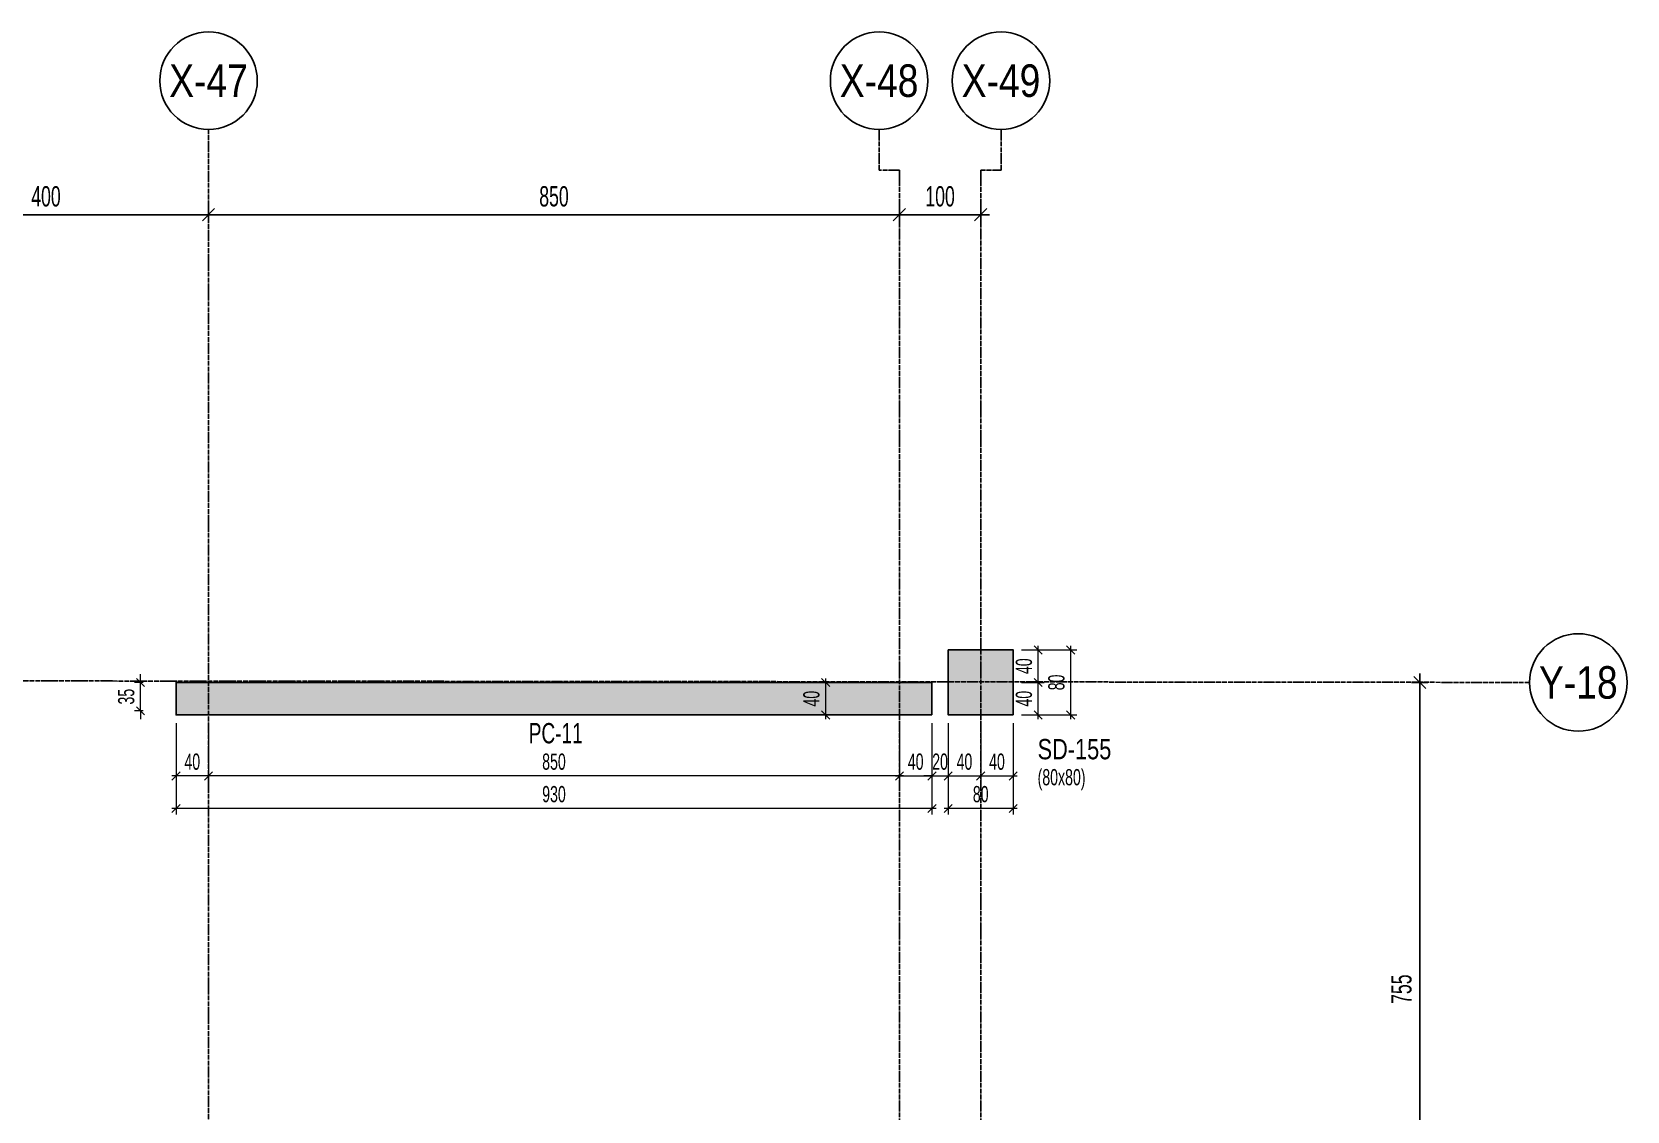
# Model space of a CAD drawing. Header units: millimetres. Extents: x -832 to 6845, y -750 to 4194.
# Drawn here: x 4883 to 6845, y 2866 to 4194 of the extents above; entities that cross this region are included whole.
import ezdxf
from ezdxf.enums import TextEntityAlignment as Align

# ---------------------------------------------------------------- set-up
doc = ezdxf.new("R2010")
doc.units = ezdxf.units.MM
doc.header["$LTSCALE"] = 100
doc.header["$PDSIZE"] = -100
doc.linetypes.add('DASHDOT', pattern=[2.4, 2, -0.2, 0, -0.2])
for name, color, linetype in [('AKS BALON_ULK', 9, 'Continuous'), ('AKS YAZI_ULK', 20, 'Continuous'), ('AKS_ULK', 8, 'DASHDOT'), ('KOLON-PERDE CEKIRDEK_ULK', 4, 'Continuous'), ('OLCU DIS_ULK', 7, 'Continuous'), ('TARAMA SOLID_ULK', 251, 'Continuous')]:
    doc.layers.add(name, color=color, linetype=linetype)
for name, color, linetype, lineweight in [('KOLON BOYUT_ULK', 255, 'Continuous', 13), ('KOLON ISIM_ULK', 91, 'Continuous', 13), ('OLCU IC_ULK', 146, 'Continuous', 18), ('PERDE ISIM_ULK', 153, 'Continuous', 13)]:
    doc.layers.add(name, color=color, linetype=linetype, lineweight=lineweight)
doc.styles.add('ULK-SIMPLXTW.shx', font='ARIALN.TTF')
doc.styles.add('ulkr-simplxtw.shx', font='ulkr-simplxtw.shx', dxfattribs={"width": 0.65})
doc.dimstyles.new('1-100-DIS_ULK', dxfattribs={"dimscale": 100, "dimtxt": 0.25, "dimasz": 0.15, "dimexe": 0.1, "dimexo": 0.1, "dimgap": 0.1, "dimtad": 1, "dimdec": 0, "dimzin": 9, "dimdsep": 46, "dimtxsty": 'ulkr-simplxtw.shx', "dimblk": 'OBLIQUE', "dimcen": 0.1, "dimdle": 0.11, "dimclrd": 256, "dimclre": 256, "dimclrt": 3, "dimadec": 0, "dimazin": 0, "dimtfac": 1, "dimtdec": 0, "dimtix": 1, "dimtmove": 1, "dimatfit": 3, "dimldrblk": 'OBLIQUE', "dimfxl": 1, "dimtolj": 1, "dimtzin": 12, "dimarcsym": 0})
doc.dimstyles.new('1-100-IC_ULK', dxfattribs={"dimscale": 10, "dimtxt": 2, "dimasz": 1, "dimexe": 0.75, "dimexo": 1, "dimgap": 0.75, "dimtad": 1, "dimdec": 1, "dimzin": 9, "dimdsep": 46, "dimtxsty": 'ulkr-simplxtw.shx', "dimblk": 'OBLIQUE', "dimcen": 0.1, "dimdle": 0.5, "dimclrd": 146, "dimclre": 146, "dimclrt": 2, "dimadec": 0, "dimazin": 2, "dimtfac": 1, "dimtdec": 1, "dimtix": 1, "dimtmove": 2, "dimatfit": 3, "dimldrblk": 'OBLIQUE', "dimfxl": 1, "dimtolj": 1, "dimtzin": 0, "dimlwd": -1, "dimlwe": -1, "dimarcsym": 0})

# ---------------------------------------------------------------- blocks, each defined once
blk = doc.blocks.new('AKS SEMBOL_ULK')
at = {"layer": 'AKS BALON_ULK', "linetype": 'ByBlock'}
blk.add_circle((0, -41.2), 60, dxfattribs=at)
at = {"layer": 'AKS YAZI_ULK', "style": 'ULK-SIMPLXTW.shx'}
blk.add_attdef('1', text='', height=40, dxfattribs=at).set_placement((0, -41.2), align=Align.MIDDLE)
blk = doc.blocks.new('_Oblique')
at = {"color": 0, "linetype": 'ByBlock', "lineweight": -2}
blk.add_line((-0.5, -0.5), (0.5, 0.5), dxfattribs=at)
blk = doc.blocks.new('*D930')
at = {"layer": 'Defpoints', "color": 0, "transparency": 16777216}
for p in [(6570.2, 3393.2), (6570.2, 2638.2), (6590.2, 2638.2)]:
    blk.add_point(p, dxfattribs=at)
at = {"layer": 'OLCU DIS_ULK', "lineweight": -2, "transparency": 16777216}
for p, q in [((6590.2, 3404.2), (6590.2, 2627.2)), ((6580.2, 3393.2), (6600.2, 3393.2)), ((6580.2, 2638.2), (6600.2, 2638.2))]:
    blk.add_line(p, q, dxfattribs=at)
at = {"layer": 'OLCU DIS_ULK', "lineweight": -2, "transparency": 16777216, "xscale": 15, "yscale": 15, "zscale": 15}
for p, rotation in [((6590.2, 3393.2), 90), ((6590.2, 2638.2), 270)]:
    blk.add_blockref('_Oblique', p, dxfattribs=dict(at, rotation=rotation))
at = {"layer": 'OLCU DIS_ULK', "color": 3, "transparency": 16777216, "insert": (6567.7, 3015.7), "char_height": 25, "attachment_point": 5, "rotation": 90, "style": 'ulkr-simplxtw.shx'}
blk.add_mtext('\\A1;755', dxfattribs=at)
blk = doc.blocks.new('*D943')
at = {"layer": 'Defpoints', "color": 0, "transparency": 16777216}
for p in [(5100, 3968.8), (4700, 3948.8), (5100, 3948.8)]:
    blk.add_point(p, dxfattribs=at)
at = {"layer": 'OLCU DIS_ULK', "lineweight": -2, "transparency": 16777216}
for p, q in [((4689, 3968.8), (5111, 3968.8)), ((4700, 3958.8), (4700, 3978.8)), ((5100, 3958.8), (5100, 3978.8))]:
    blk.add_line(p, q, dxfattribs=at)
at = {"layer": 'OLCU DIS_ULK', "lineweight": -2, "transparency": 16777216, "xscale": 15, "yscale": 15, "zscale": 15, "rotation": 180}
blk.add_blockref('_Oblique', (4700, 3968.8), dxfattribs=at)
at = {"layer": 'OLCU DIS_ULK', "lineweight": -2, "transparency": 16777216, "xscale": 15, "yscale": 15, "zscale": 15}
blk.add_blockref('_Oblique', (5100, 3968.8), dxfattribs=at)
at = {"layer": 'OLCU DIS_ULK', "color": 3, "transparency": 16777216, "insert": (4900, 3991.3), "char_height": 25, "attachment_point": 5, "style": 'ulkr-simplxtw.shx'}
blk.add_mtext('\\A1;400', dxfattribs=at)
blk = doc.blocks.new('*D944')
at = {"layer": 'Defpoints', "color": 0, "transparency": 16777216}
for p in [(5950, 3968.8), (5100, 3948.8), (5950, 3948.8)]:
    blk.add_point(p, dxfattribs=at)
at = {"layer": 'OLCU DIS_ULK', "lineweight": -2, "transparency": 16777216}
for p, q in [((5089, 3968.8), (5961, 3968.8)), ((5100, 3958.8), (5100, 3978.8)), ((5950, 3958.8), (5950, 3978.8))]:
    blk.add_line(p, q, dxfattribs=at)
at = {"layer": 'OLCU DIS_ULK', "lineweight": -2, "transparency": 16777216, "xscale": 15, "yscale": 15, "zscale": 15, "rotation": 180}
blk.add_blockref('_Oblique', (5100, 3968.8), dxfattribs=at)
at = {"layer": 'OLCU DIS_ULK', "lineweight": -2, "transparency": 16777216, "xscale": 15, "yscale": 15, "zscale": 15}
blk.add_blockref('_Oblique', (5950, 3968.8), dxfattribs=at)
at = {"layer": 'OLCU DIS_ULK', "color": 3, "transparency": 16777216, "insert": (5525, 3991.3), "char_height": 25, "attachment_point": 5, "style": 'ulkr-simplxtw.shx'}
blk.add_mtext('\\A1;850', dxfattribs=at)
blk = doc.blocks.new('*D945')
at = {"layer": 'Defpoints', "color": 0, "transparency": 16777216}
for p in [(6050, 3968.8), (5950, 3948.8), (6050, 3948.8)]:
    blk.add_point(p, dxfattribs=at)
at = {"layer": 'OLCU DIS_ULK', "lineweight": -2, "transparency": 16777216}
for p, q in [((5939, 3968.8), (6061, 3968.8)), ((5950, 3958.8), (5950, 3978.8)), ((6050, 3958.8), (6050, 3978.8))]:
    blk.add_line(p, q, dxfattribs=at)
at = {"layer": 'OLCU DIS_ULK', "lineweight": -2, "transparency": 16777216, "xscale": 15, "yscale": 15, "zscale": 15, "rotation": 180}
blk.add_blockref('_Oblique', (5950, 3968.8), dxfattribs=at)
at = {"layer": 'OLCU DIS_ULK', "lineweight": -2, "transparency": 16777216, "xscale": 15, "yscale": 15, "zscale": 15}
blk.add_blockref('_Oblique', (6050, 3968.8), dxfattribs=at)
at = {"layer": 'OLCU DIS_ULK', "color": 3, "transparency": 16777216, "insert": (6000, 3991.3), "char_height": 25, "attachment_point": 5, "style": 'ulkr-simplxtw.shx'}
blk.add_mtext('\\A1;100', dxfattribs=at)
blk = doc.blocks.new('*U12')
at = {"layer": 'KOLON BOYUT_ULK', "style": 'ulkr-simplxtw.shx', "width": 0.65}
blk.add_attdef('2', text='', height=20, dxfattribs=at).set_placement((0, -37), align=Align.TOP_LEFT)
at = {"layer": 'KOLON ISIM_ULK', "style": 'ulkr-simplxtw.shx', "width": 0.8}
blk.add_attdef('1', text='', height=25, dxfattribs=at).set_placement((0, 0), align=Align.TOP_LEFT)
blk = doc.blocks.new('*D1056')
at = {"layer": 'Defpoints', "color": 0, "transparency": 16777216}
for p in [(5060, 3353.2), (5100, 3353.2), (5060, 3278.1)]:
    blk.add_point(p, dxfattribs=at)
at = {"layer": 'OLCU IC_ULK', "color": 146, "linetype": 'Continuous', "transparency": 16777216}
for p, q in [((5060, 3343.2), (5060, 3270.6)), ((5100, 3343.2), (5100, 3270.6))]:
    blk.add_line(p, q, dxfattribs=at)
at = {"layer": 'OLCU IC_ULK', "color": 146, "transparency": 16777216}
blk.add_line((5105, 3278.1), (5055, 3278.1), dxfattribs=at)
at = {"layer": 'OLCU IC_ULK', "color": 146, "transparency": 16777216, "xscale": 10, "yscale": 10, "zscale": 10, "rotation": 180}
blk.add_blockref('_Oblique', (5060, 3278.1), dxfattribs=at)
at = {"layer": 'OLCU IC_ULK', "color": 146, "transparency": 16777216, "xscale": 10, "yscale": 10, "zscale": 10}
blk.add_blockref('_Oblique', (5100, 3278.1), dxfattribs=at)
at = {"layer": 'OLCU IC_ULK', "color": 2, "transparency": 16777216, "insert": (5080, 3295.6), "char_height": 20, "attachment_point": 5, "style": 'ulkr-simplxtw.shx'}
blk.add_mtext('\\A1;40', dxfattribs=at)
blk = doc.blocks.new('*D1057')
at = {"layer": 'Defpoints', "color": 0, "transparency": 16777216}
for p in [(5016.3, 3393.2), (5029.7, 3393.2), (5029.7, 3358.2)]:
    blk.add_point(p, dxfattribs=at)
at = {"layer": 'OLCU IC_ULK', "color": 146, "transparency": 16777216}
for p, q in [((5016.3, 3393.2), (5016.3, 3403.2)), ((5016.3, 3358.2), (5016.3, 3393.2)), ((5016.3, 3358.2), (5016.3, 3348.2))]:
    blk.add_line(p, q, dxfattribs=at)
at = {"layer": 'OLCU IC_ULK', "color": 146, "linetype": 'Continuous', "transparency": 16777216}
for p, q in [((5019.7, 3393.2), (5008.8, 3393.2)), ((5019.7, 3358.2), (5008.8, 3358.2))]:
    blk.add_line(p, q, dxfattribs=at)
at = {"layer": 'OLCU IC_ULK', "color": 146, "transparency": 16777216, "xscale": 10, "yscale": 10, "zscale": 10}
for p, rotation in [((5016.3, 3393.2), 270), ((5016.3, 3358.2), 90)]:
    blk.add_blockref('_Oblique', p, dxfattribs=dict(at, rotation=rotation))
at = {"layer": 'OLCU IC_ULK', "color": 2, "transparency": 16777216, "insert": (4998.8, 3375.7), "char_height": 20, "attachment_point": 5, "rotation": 90, "style": 'ulkr-simplxtw.shx'}
blk.add_mtext('\\A1;35', dxfattribs=at)
blk = doc.blocks.new('*D1058')
at = {"layer": 'Defpoints', "color": 0, "transparency": 16777216}
for p in [(5100, 3353.2), (5950, 3353.2), (5100, 3278.1)]:
    blk.add_point(p, dxfattribs=at)
at = {"layer": 'OLCU IC_ULK', "color": 146, "linetype": 'Continuous', "transparency": 16777216}
for p, q in [((5100, 3343.2), (5100, 3270.6)), ((5950, 3343.2), (5950, 3270.6))]:
    blk.add_line(p, q, dxfattribs=at)
at = {"layer": 'OLCU IC_ULK', "color": 146, "transparency": 16777216}
blk.add_line((5955, 3278.1), (5095, 3278.1), dxfattribs=at)
at = {"layer": 'OLCU IC_ULK', "color": 146, "transparency": 16777216, "xscale": 10, "yscale": 10, "zscale": 10, "rotation": 180}
blk.add_blockref('_Oblique', (5100, 3278.1), dxfattribs=at)
at = {"layer": 'OLCU IC_ULK', "color": 146, "transparency": 16777216, "xscale": 10, "yscale": 10, "zscale": 10}
blk.add_blockref('_Oblique', (5950, 3278.1), dxfattribs=at)
at = {"layer": 'OLCU IC_ULK', "color": 2, "transparency": 16777216, "insert": (5525, 3295.6), "char_height": 20, "attachment_point": 5, "style": 'ulkr-simplxtw.shx'}
blk.add_mtext('\\A1;850', dxfattribs=at)
blk = doc.blocks.new('*D1059')
at = {"layer": 'Defpoints', "color": 0, "transparency": 16777216}
for p in [(6090, 3433.2), (6120.7, 3433.2), (6090, 3393.2)]:
    blk.add_point(p, dxfattribs=at)
at = {"layer": 'OLCU IC_ULK', "color": 146, "transparency": 16777216}
blk.add_line((6120.7, 3388.2), (6120.7, 3438.2), dxfattribs=at)
at = {"layer": 'OLCU IC_ULK', "color": 146, "linetype": 'Continuous', "transparency": 16777216}
for p, q in [((6100, 3433.2), (6128.2, 3433.2)), ((6100, 3393.2), (6128.2, 3393.2))]:
    blk.add_line(p, q, dxfattribs=at)
at = {"layer": 'OLCU IC_ULK', "color": 146, "transparency": 16777216, "xscale": 10, "yscale": 10, "zscale": 10}
for p, rotation in [((6120.7, 3433.2), 90), ((6120.7, 3393.2), 270)]:
    blk.add_blockref('_Oblique', p, dxfattribs=dict(at, rotation=rotation))
at = {"layer": 'OLCU IC_ULK', "color": 2, "transparency": 16777216, "insert": (6103.2, 3413.2), "char_height": 20, "attachment_point": 5, "rotation": 90, "style": 'ulkr-simplxtw.shx'}
blk.add_mtext('\\A1;40', dxfattribs=at)
blk = doc.blocks.new('*D1060')
at = {"layer": 'Defpoints', "color": 0, "transparency": 16777216}
for p in [(6090, 3393.2), (6120.7, 3393.2), (6090, 3353.2)]:
    blk.add_point(p, dxfattribs=at)
at = {"layer": 'OLCU IC_ULK', "color": 146, "transparency": 16777216}
blk.add_line((6120.7, 3348.2), (6120.7, 3398.2), dxfattribs=at)
at = {"layer": 'OLCU IC_ULK', "color": 146, "linetype": 'Continuous', "transparency": 16777216}
for p, q in [((6100, 3393.2), (6128.2, 3393.2)), ((6100, 3353.2), (6128.2, 3353.2))]:
    blk.add_line(p, q, dxfattribs=at)
at = {"layer": 'OLCU IC_ULK', "color": 146, "transparency": 16777216, "xscale": 10, "yscale": 10, "zscale": 10}
for p, rotation in [((6120.7, 3393.2), 90), ((6120.7, 3353.2), 270)]:
    blk.add_blockref('_Oblique', p, dxfattribs=dict(at, rotation=rotation))
at = {"layer": 'OLCU IC_ULK', "color": 2, "transparency": 16777216, "insert": (6103.2, 3373.2), "char_height": 20, "attachment_point": 5, "rotation": 90, "style": 'ulkr-simplxtw.shx'}
blk.add_mtext('\\A1;40', dxfattribs=at)
blk = doc.blocks.new('*D915')
at = {"layer": 'Defpoints', "color": 0, "transparency": 16777216}
for p in [(5950, 3353.2), (5990, 3353.2), (5990, 3278.1)]:
    blk.add_point(p, dxfattribs=at)
at = {"layer": 'OLCU IC_ULK', "color": 146, "linetype": 'Continuous', "transparency": 16777216}
for p, q in [((5950, 3343.2), (5950, 3270.6)), ((5990, 3343.2), (5990, 3270.6))]:
    blk.add_line(p, q, dxfattribs=at)
at = {"layer": 'OLCU IC_ULK', "color": 146, "transparency": 16777216}
blk.add_line((5945, 3278.1), (5995, 3278.1), dxfattribs=at)
at = {"layer": 'OLCU IC_ULK', "color": 146, "transparency": 16777216, "xscale": 10, "yscale": 10, "zscale": 10, "rotation": 180}
blk.add_blockref('_Oblique', (5950, 3278.1), dxfattribs=at)
at = {"layer": 'OLCU IC_ULK', "color": 146, "transparency": 16777216, "xscale": 10, "yscale": 10, "zscale": 10}
blk.add_blockref('_Oblique', (5990, 3278.1), dxfattribs=at)
at = {"layer": 'OLCU IC_ULK', "color": 2, "transparency": 16777216, "insert": (5970, 3295.6), "char_height": 20, "attachment_point": 5, "style": 'ulkr-simplxtw.shx'}
blk.add_mtext('\\A1;40', dxfattribs=at)
blk = doc.blocks.new('*D916')
at = {"layer": 'Defpoints', "color": 0, "transparency": 16777216}
for p in [(5990, 3353.2), (6010, 3353.2), (6010, 3278.1)]:
    blk.add_point(p, dxfattribs=at)
at = {"layer": 'OLCU IC_ULK', "color": 146, "linetype": 'Continuous', "transparency": 16777216}
for p, q in [((5990, 3343.2), (5990, 3270.6)), ((6010, 3343.2), (6010, 3270.6))]:
    blk.add_line(p, q, dxfattribs=at)
at = {"layer": 'OLCU IC_ULK', "color": 146, "transparency": 16777216}
for p, q in [((5990, 3278.1), (5980, 3278.1)), ((5990, 3278.1), (6010, 3278.1)), ((6010, 3278.1), (6020, 3278.1))]:
    blk.add_line(p, q, dxfattribs=at)
at = {"layer": 'OLCU IC_ULK', "color": 146, "transparency": 16777216, "xscale": 10, "yscale": 10, "zscale": 10}
blk.add_blockref('_Oblique', (5990, 3278.1), dxfattribs=at)
at = {"layer": 'OLCU IC_ULK', "color": 146, "transparency": 16777216, "xscale": 10, "yscale": 10, "zscale": 10, "rotation": 180}
blk.add_blockref('_Oblique', (6010, 3278.1), dxfattribs=at)
at = {"layer": 'OLCU IC_ULK', "color": 2, "transparency": 16777216, "insert": (6000, 3295.6), "char_height": 20, "attachment_point": 5, "style": 'ulkr-simplxtw.shx'}
blk.add_mtext('\\A1;20', dxfattribs=at)
blk = doc.blocks.new('*D917')
at = {"layer": 'Defpoints', "color": 0, "transparency": 16777216}
for p in [(6010, 3353.2), (6050, 3353.2), (6050, 3278.1)]:
    blk.add_point(p, dxfattribs=at)
at = {"layer": 'OLCU IC_ULK', "color": 146, "linetype": 'Continuous', "transparency": 16777216}
for p, q in [((6010, 3343.2), (6010, 3270.6)), ((6050, 3343.2), (6050, 3270.6))]:
    blk.add_line(p, q, dxfattribs=at)
at = {"layer": 'OLCU IC_ULK', "color": 146, "transparency": 16777216}
blk.add_line((6005, 3278.1), (6055, 3278.1), dxfattribs=at)
at = {"layer": 'OLCU IC_ULK', "color": 146, "transparency": 16777216, "xscale": 10, "yscale": 10, "zscale": 10, "rotation": 180}
blk.add_blockref('_Oblique', (6010, 3278.1), dxfattribs=at)
at = {"layer": 'OLCU IC_ULK', "color": 146, "transparency": 16777216, "xscale": 10, "yscale": 10, "zscale": 10}
blk.add_blockref('_Oblique', (6050, 3278.1), dxfattribs=at)
at = {"layer": 'OLCU IC_ULK', "color": 2, "transparency": 16777216, "insert": (6030, 3295.6), "char_height": 20, "attachment_point": 5, "style": 'ulkr-simplxtw.shx'}
blk.add_mtext('\\A1;40', dxfattribs=at)
blk = doc.blocks.new('*D918')
at = {"layer": 'Defpoints', "color": 0, "transparency": 16777216}
for p in [(6050, 3353.2), (6090, 3353.2), (6090, 3278.1)]:
    blk.add_point(p, dxfattribs=at)
at = {"layer": 'OLCU IC_ULK', "color": 146, "linetype": 'Continuous', "transparency": 16777216}
for p, q in [((6050, 3343.2), (6050, 3270.6)), ((6090, 3343.2), (6090, 3270.6))]:
    blk.add_line(p, q, dxfattribs=at)
at = {"layer": 'OLCU IC_ULK', "color": 146, "transparency": 16777216}
blk.add_line((6045, 3278.1), (6095, 3278.1), dxfattribs=at)
at = {"layer": 'OLCU IC_ULK', "color": 146, "transparency": 16777216, "xscale": 10, "yscale": 10, "zscale": 10, "rotation": 180}
blk.add_blockref('_Oblique', (6050, 3278.1), dxfattribs=at)
at = {"layer": 'OLCU IC_ULK', "color": 146, "transparency": 16777216, "xscale": 10, "yscale": 10, "zscale": 10}
blk.add_blockref('_Oblique', (6090, 3278.1), dxfattribs=at)
at = {"layer": 'OLCU IC_ULK', "color": 2, "transparency": 16777216, "insert": (6070, 3295.6), "char_height": 20, "attachment_point": 5, "style": 'ulkr-simplxtw.shx'}
blk.add_mtext('\\A1;40', dxfattribs=at)
blk = doc.blocks.new('*D919')
at = {"layer": 'Defpoints', "color": 0, "transparency": 16777216}
for p in [(6010, 3353.2), (6090, 3353.2), (6010, 3238.1)]:
    blk.add_point(p, dxfattribs=at)
at = {"layer": 'OLCU IC_ULK', "color": 146, "linetype": 'Continuous', "transparency": 16777216}
for p, q in [((6010, 3343.2), (6010, 3230.6)), ((6090, 3343.2), (6090, 3230.6))]:
    blk.add_line(p, q, dxfattribs=at)
at = {"layer": 'OLCU IC_ULK', "color": 146, "transparency": 16777216}
blk.add_line((6095, 3238.1), (6005, 3238.1), dxfattribs=at)
at = {"layer": 'OLCU IC_ULK', "color": 146, "transparency": 16777216, "xscale": 10, "yscale": 10, "zscale": 10, "rotation": 180}
blk.add_blockref('_Oblique', (6010, 3238.1), dxfattribs=at)
at = {"layer": 'OLCU IC_ULK', "color": 146, "transparency": 16777216, "xscale": 10, "yscale": 10, "zscale": 10}
blk.add_blockref('_Oblique', (6090, 3238.1), dxfattribs=at)
at = {"layer": 'OLCU IC_ULK', "color": 2, "transparency": 16777216, "insert": (6050, 3255.6), "char_height": 20, "attachment_point": 5, "style": 'ulkr-simplxtw.shx'}
blk.add_mtext('\\A1;80', dxfattribs=at)
blk = doc.blocks.new('*D920')
at = {"layer": 'Defpoints', "color": 0, "transparency": 16777216}
for p in [(6090, 3433.2), (6160.7, 3433.2), (6090, 3353.2)]:
    blk.add_point(p, dxfattribs=at)
at = {"layer": 'OLCU IC_ULK', "color": 146, "transparency": 16777216}
blk.add_line((6160.7, 3348.2), (6160.7, 3438.2), dxfattribs=at)
at = {"layer": 'OLCU IC_ULK', "color": 146, "linetype": 'Continuous', "transparency": 16777216}
for p, q in [((6100, 3433.2), (6168.2, 3433.2)), ((6100, 3353.2), (6168.2, 3353.2))]:
    blk.add_line(p, q, dxfattribs=at)
at = {"layer": 'OLCU IC_ULK', "color": 146, "transparency": 16777216, "xscale": 10, "yscale": 10, "zscale": 10}
for p, rotation in [((6160.7, 3433.2), 90), ((6160.7, 3353.2), 270)]:
    blk.add_blockref('_Oblique', p, dxfattribs=dict(at, rotation=rotation))
at = {"layer": 'OLCU IC_ULK', "color": 2, "transparency": 16777216, "insert": (6143.2, 3393.2), "char_height": 20, "attachment_point": 5, "rotation": 90, "style": 'ulkr-simplxtw.shx'}
blk.add_mtext('\\A1;80', dxfattribs=at)
blk = doc.blocks.new('*D921')
at = {"layer": 'Defpoints', "color": 0, "transparency": 16777216}
for p in [(5060, 3353.2), (5990, 3353.2), (5060, 3238.1)]:
    blk.add_point(p, dxfattribs=at)
at = {"layer": 'OLCU IC_ULK', "color": 146, "linetype": 'Continuous', "transparency": 16777216}
for p, q in [((5060, 3343.2), (5060, 3230.6)), ((5990, 3343.2), (5990, 3230.6))]:
    blk.add_line(p, q, dxfattribs=at)
at = {"layer": 'OLCU IC_ULK', "color": 146, "transparency": 16777216}
blk.add_line((5995, 3238.1), (5055, 3238.1), dxfattribs=at)
at = {"layer": 'OLCU IC_ULK', "color": 146, "transparency": 16777216, "xscale": 10, "yscale": 10, "zscale": 10, "rotation": 180}
blk.add_blockref('_Oblique', (5060, 3238.1), dxfattribs=at)
at = {"layer": 'OLCU IC_ULK', "color": 146, "transparency": 16777216, "xscale": 10, "yscale": 10, "zscale": 10}
blk.add_blockref('_Oblique', (5990, 3238.1), dxfattribs=at)
at = {"layer": 'OLCU IC_ULK', "color": 2, "transparency": 16777216, "insert": (5525, 3255.6), "char_height": 20, "attachment_point": 5, "style": 'ulkr-simplxtw.shx'}
blk.add_mtext('\\A1;930', dxfattribs=at)
blk = doc.blocks.new('*D925')
at = {"layer": 'Defpoints', "color": 0, "transparency": 16777216}
for p in [(5859.3, 3393.2), (5872.7, 3393.2), (5874.2, 3353.2)]:
    blk.add_point(p, dxfattribs=at)
at = {"layer": 'OLCU IC_ULK', "color": 146, "transparency": 16777216}
blk.add_line((5859.3, 3348.2), (5859.3, 3398.2), dxfattribs=at)
at = {"layer": 'OLCU IC_ULK', "color": 146, "linetype": 'Continuous', "transparency": 16777216}
for p, q in [((5862.7, 3393.2), (5851.8, 3393.2)), ((5864.2, 3353.2), (5851.8, 3353.2))]:
    blk.add_line(p, q, dxfattribs=at)
at = {"layer": 'OLCU IC_ULK', "color": 146, "transparency": 16777216, "xscale": 10, "yscale": 10, "zscale": 10}
for p, rotation in [((5859.3, 3393.2), 90), ((5859.3, 3353.2), 270)]:
    blk.add_blockref('_Oblique', p, dxfattribs=dict(at, rotation=rotation))
at = {"layer": 'OLCU IC_ULK', "color": 2, "transparency": 16777216, "insert": (5841.8, 3373.2), "char_height": 20, "attachment_point": 5, "rotation": 90, "style": 'ulkr-simplxtw.shx'}
blk.add_mtext('\\A1;40', dxfattribs=at)

msp = doc.modelspace()

# ---------------------------------------------------------------- hatches: boundary and pattern name
at = {"layer": 'TARAMA SOLID_ULK'}
h = msp.add_hatch(color=256, dxfattribs=at)
h.dxf.hatch_style = 1
h.paths.add_polyline_path([(6010, 3353.22), (6090, 3353.22), (6090, 3433.22), (6010, 3433.22)])
h = msp.add_hatch(color=256, dxfattribs=at)
h.dxf.hatch_style = 1
h.paths.add_polyline_path([(5990, 3353.22), (5990, 3393.22), (5950, 3393.22), (5950, 3393.22), (5100, 3393.22), (5100, 3393.22), (5060, 3393.22), (5060, 3353.22)])

# ---------------------------------------------------------------- linework, layer by layer
at = {"layer": 'AKS_ULK', "ltscale": 0.03}
for points in [[(5100, 4073.81), (5100, -630.29)], [(5950, -580.29), (5950, 4023.81), (5925, 4023.81), (5925, 4073.81)], [(6050, -580.29), (6050, 4023.81), (6075, 4023.81), (6075, 4073.81)], [(6725.24, 3393.22), (-711.61, 3400.72)]]:
    msp.add_lwpolyline(points, dxfattribs=at)
at = {"layer": 'KOLON-PERDE CEKIRDEK_ULK'}
for points in [[(6090, 3353.22), (6010, 3353.22), (6010, 3433.22), (6090, 3433.22)], [(5990, 3353.22), (5990, 3393.22), (5950, 3393.22), (5950, 3393.22), (5100, 3393.22), (5100, 3393.22), (5060, 3393.22), (5060, 3353.22)]]:
    msp.add_lwpolyline(points, close=True, dxfattribs=at)

# ---------------------------------------------------------------- block references
at = {"layer": 'AKS_ULK', "linetype": 'ByBlock'}
ref = msp.add_blockref('AKS SEMBOL_ULK', (5100, 4092.56), dxfattribs=dict(at, xscale=-1, rotation=180))
ref.add_attrib('1', 'X-47', dxfattribs={"layer": 'AKS YAZI_ULK', "height": 40, "style": 'ULK-SIMPLXTW.shx'}).set_placement((5100, 4133.81), align=Align.MIDDLE)
ref = msp.add_blockref('AKS SEMBOL_ULK', (5925, 4092.56), dxfattribs=dict(at, xscale=-1, rotation=180))
ref.add_attrib('1', 'X-48', dxfattribs={"layer": 'AKS YAZI_ULK', "height": 40, "style": 'ULK-SIMPLXTW.shx'}).set_placement((5925, 4133.81), align=Align.MIDDLE)
ref = msp.add_blockref('AKS SEMBOL_ULK', (6075, 4092.56), dxfattribs=dict(at, xscale=-1, rotation=180))
ref.add_attrib('1', 'X-49', dxfattribs={"layer": 'AKS YAZI_ULK', "height": 40, "style": 'ULK-SIMPLXTW.shx'}).set_placement((6075, 4133.81), align=Align.MIDDLE)
ref = msp.add_blockref('AKS SEMBOL_ULK', (6785.24, 3351.97), dxfattribs=dict(at, xscale=-1, rotation=180))
ref.add_attrib('1', 'Y-18', dxfattribs={"layer": 'AKS YAZI_ULK', "height": 40, "style": 'ULK-SIMPLXTW.shx'}).set_placement((6785.24, 3393.22), align=Align.MIDDLE)
at = {"layer": 'KOLON ISIM_ULK'}
msp.add_blockref('*U12', (6120, 3323.61), dxfattribs=at).add_auto_attribs({'1': 'SD-155', '2': '(80x80)'})

# ---------------------------------------------------------------- texts
at = {"layer": 'PERDE ISIM_ULK', "style": 'ulkr-simplxtw.shx', "width": 0.7}
msp.add_text('PC-11', height=25, rotation=0, dxfattribs=at).set_placement((5493.96, 3318.22))

# ---------------------------------------------------------------- dimensions: what is measured, and where the dimension line sits
at = {"layer": 'OLCU DIS_ULK'}
for base, p1, p2, picture, middle in [((5100, 3968.81), (4700, 3948.81), (5100, 3948.81), '*D943', (4900, 3991.31)), ((5950, 3968.81), (5100, 3948.81), (5950, 3948.81), '*D944', (5525, 3991.31)), ((6050, 3968.81), (5950, 3948.81), (6050, 3948.81), '*D945', (6000, 3991.31))]:
    dim = msp.add_linear_dim(base=base, p1=p1, p2=p2, dimstyle='1-100-DIS_ULK', dxfattribs=at)
    dim.commit()
    dim.dimension.update_dxf_attribs({"geometry": picture, "text_midpoint": middle})
dim = msp.add_linear_dim(base=(6590.24, 2638.22), p1=(6570.24, 3393.22), p2=(6570.24, 2638.22), angle=270, dimstyle='1-100-DIS_ULK', dxfattribs=at)
dim.commit()
dim.dimension.update_dxf_attribs({"geometry": '*D930', "text_midpoint": (6567.74, 3015.72)})
at = {"layer": 'OLCU IC_ULK'}
for base, p1, p2, angle, picture, middle in [((6120.71, 3433.22), (6090, 3393.22), (6090, 3433.22), 90, '*D1059', (6103.21, 3413.22)), ((5060, 3238.11), (5990, 3353.22), (5060, 3353.22), 180, '*D921', (5525, 3255.61)), ((6050, 3278.11), (6010, 3353.22), (6050, 3353.22), 180, '*D917', (6030, 3295.61))]:
    dim = msp.add_linear_dim(base=base, p1=p1, p2=p2, angle=angle, dimstyle='1-100-IC_ULK', override={"dimtmove": 0}, dxfattribs=at)
    dim.commit()
    dim.dimension.update_dxf_attribs({"geometry": picture, "text_midpoint": middle})
for base, p2, angle, picture, middle in [((6160.71, 3433.22), (6090, 3433.22), 90, '*D920', (6160.71, 3393.22)), ((6010, 3238.11), (6010, 3353.22), 180, '*D919', (6050, 3238.11))]:
    dim = msp.add_linear_dim(base=base, p1=(6090, 3353.22), p2=p2, angle=angle, dimstyle='1-100-IC_ULK', override={"dimtmove": 0}, dxfattribs=at)
    dim.commit()
    dim.dimension.update_dxf_attribs({"geometry": picture, "text_midpoint": middle, "dimtype": 160})
for base, p1, p2, angle, picture, middle in [((5016.35, 3393.22), (5029.71, 3358.22), (5029.71, 3393.22), 90, '*D1057', (4998.85, 3375.72)), ((5859.29, 3393.22), (5874.18, 3353.22), (5872.7, 3393.22), 90, '*D925', (5841.79, 3373.22)), ((6120.71, 3393.22), (6090, 3353.22), (6090, 3393.22), 90, '*D1060', (6103.21, 3373.22)), ((5060, 3278.11), (5100, 3353.22), (5060, 3353.22), 180, '*D1056', (5080, 3295.61)), ((5100, 3278.11), (5950, 3353.22), (5100, 3353.22), 180, '*D1058', (5525, 3295.61)), ((5990, 3278.11), (5950, 3353.22), (5990, 3353.22), 180, '*D915', (5970, 3295.61)), ((6010, 3278.11), (5990, 3353.22), (6010, 3353.22), 180, '*D916', (6000, 3295.61)), ((6090, 3278.11), (6050, 3353.22), (6090, 3353.22), 180, '*D918', (6070, 3295.61))]:
    dim = msp.add_linear_dim(base=base, p1=p1, p2=p2, angle=angle, dimstyle='1-100-IC_ULK', dxfattribs=at)
    dim.commit()
    dim.dimension.update_dxf_attribs({"geometry": picture, "text_midpoint": middle})

doc.saveas('drawing.dxf')
